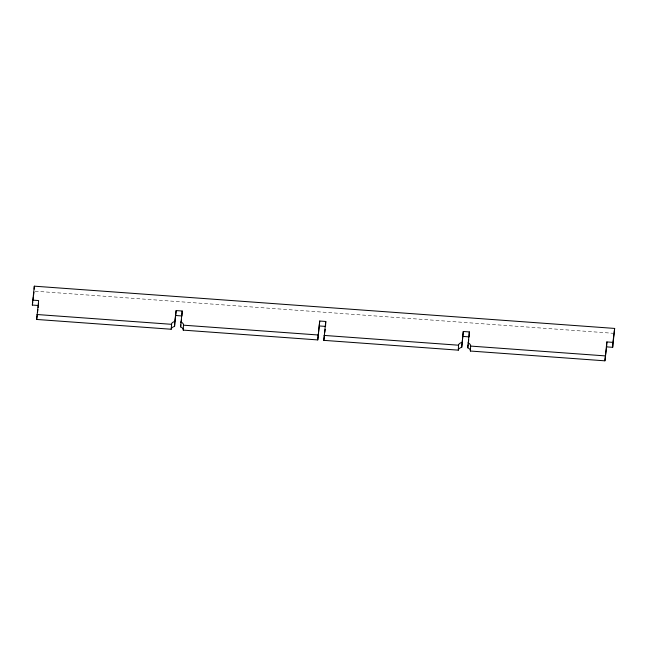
<?xml version="1.0" encoding="UTF-8"?>
<svg xmlns="http://www.w3.org/2000/svg" width="647" height="647" viewBox="0 0 647 647"><rect width="100%" height="100%" fill="white"/><g stroke="black" fill="none" stroke-linecap="round" stroke-linejoin="round"><path stroke-width="0.49" stroke-dasharray="3.23 2.43" d="M35.092 291.19L613.413 333.302"/><path stroke-width="0.97" d="M38.488 303.532L38.391 305.505L32.35 305.069L34.315 286.176L614.65 328.425L612.685 347.318L606.635 346.881L604.896 360.824L470.393 351.03A6.066 3.51 2.7 0 0 467.749 347.795L469.342 331.919L463.292 331.482L461.707 347.35A6.066 3.51 2.7 0 0 458.302 350.148L323.799 340.354L325.773 321.47L319.723 321.025L317.758 339.918L183.247 330.124L183.481 325.182L317.984 334.976M34.178 289.144L34.315 286.176M175.919 315.518L181.969 315.962L182.195 311.013L176.154 310.576L174.536 326.452A6.066 3.51 2.7 0 0 171.471 328.369L171.164 329.242L36.661 319.448L38.626 300.564L32.585 300.119M171.164 329.242L171.706 323.427A6.066 3.51 2.7 0 1 174.771 321.51L176.154 310.576M174.561 326.444L174.795 321.502M183.255 330.107A6.066 3.51 2.7 0 0 181.775 327.519L180.602 326.889L182.195 311.013M317.758 339.918L319.723 321.025M325.773 321.47L325.538 326.411L319.497 325.975M458.302 350.148L458.537 345.207A6.066 3.51 2.7 0 1 461.934 342.409M461.707 347.35L463.292 331.482M469.342 331.919L469.107 336.869L463.066 336.424M470.393 351.03L470.628 346.088A6.066 3.51 2.7 0 0 467.983 342.845M604.896 360.824L606.87 341.931L612.911 342.376L614.65 328.425M606.635 346.881L606.87 341.931M612.685 347.318L612.911 342.376M32.35 305.069L32.722 302.076M32.973 300.087L33.345 297.094M33.587 295.105L33.959 292.112M36.661 319.448L37.154 315.469M37.526 312.477L37.898 309.492M38.149 307.495L38.391 305.505M180.602 326.889L180.853 324.899M181.103 322.91L181.475 319.933M323.799 340.354L324.422 335.381M324.794 332.388L325.166 329.404M467.749 347.795L468.121 344.811M468.493 341.834L468.735 339.845M36.887 314.507L171.398 324.301M324.034 335.413L458.537 345.207M470.628 346.088L605.131 355.882M180.837 321.947L182.001 322.578A6.066 3.51 2.7 0 1 183.489 325.166"/></g></svg>
